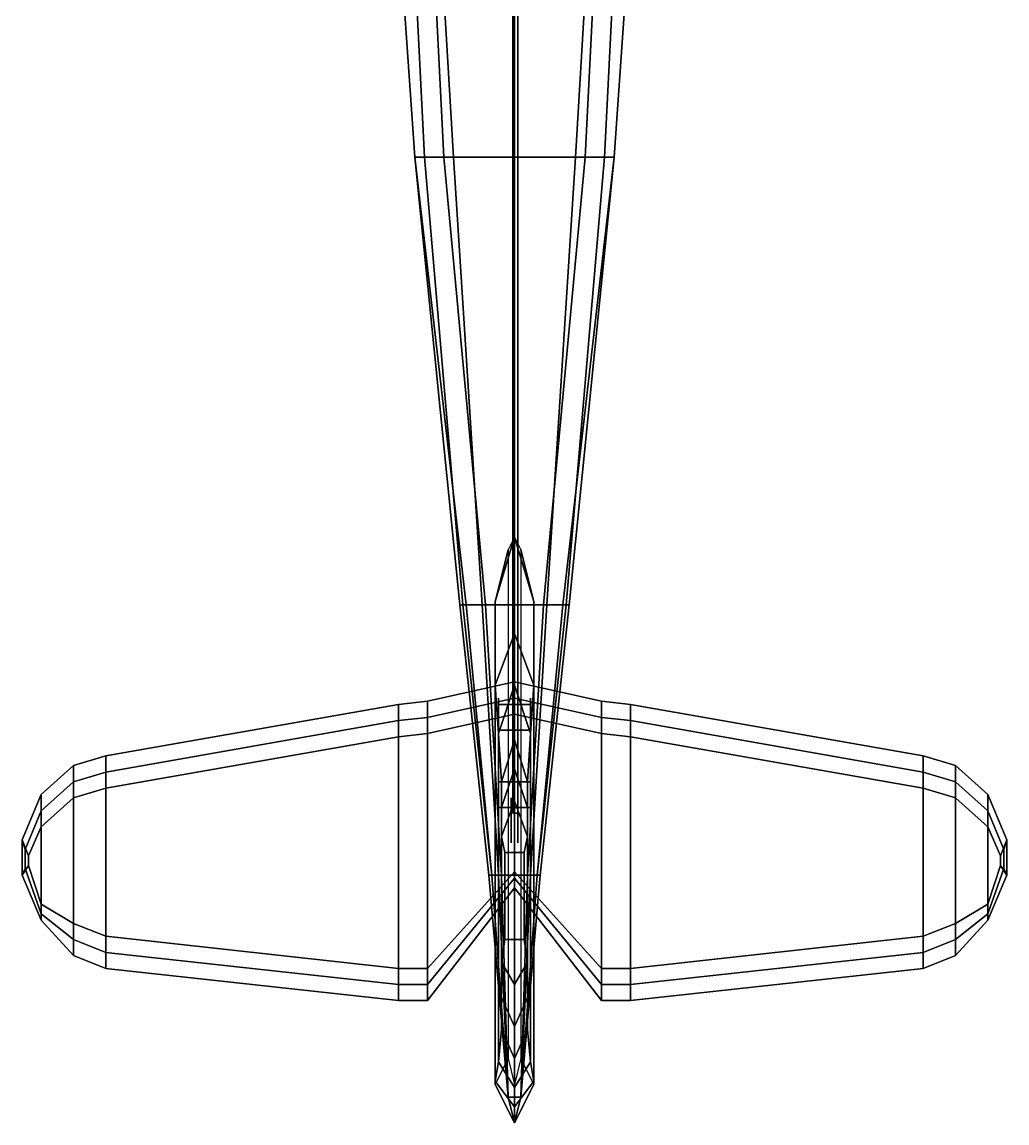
# Model space of a CAD drawing. Header units: millimetres. Extents: x -5 to 5, y -4.5 to 4.5.
# Drawn here: x -1.53 to 1.53, y -4.51 to -1.09 of the extents above; entities that cross this region are included whole.
import ezdxf

# ---------------------------------------------------------------- set-up
doc = ezdxf.new("R2010")
doc.units = ezdxf.units.MM
for name, color, linetype in [('hull2', 6, 'Continuous'), ('shassis', 3, 'Continuous'), ('wheels', 2, 'Continuous'), ('wing1', 1, 'Continuous'), ('wing2', 5, 'Continuous')]:
    doc.layers.add(name, color=color, linetype=linetype)

msp = doc.modelspace()

# ---------------------------------------------------------------- linework, layer by layer
for points in [[(0.01, 0.04, 3.09), (-0.005, 0.0403, 3.0987), (-0.005, -3.5475, 3.2239), (0.01, -3.5478, 3.2153)], [(-0.005, 0.0403, 3.0987), (-0.005, 0.0397, 3.0813), (-0.005, -3.5481, 3.2066), (-0.005, -3.5475, 3.2239)], [(-0.005, 0.0397, 3.0813), (0.01, 0.04, 3.09), (0.01, -3.5478, 3.2153), (-0.005, -3.5481, 3.2066)], [(0.27, -0.5, 1.41), (0.22, -1.51, 1.55), (0, -1.51, 1.52), (0, -0.5, 1.37)], [(0, -0.5, 2.59), (0, -1.51, 2.55), (0.19, -1.51, 2.52), (0.25, -0.5, 2.59)], [(0.19, -1.51, 2.52), (0.28, -1.51, 2.35), (0.33, -0.5, 2.39), (0.25, -0.5, 2.59)], [(0.31, -1.51, 1.72), (0.22, -1.51, 1.55), (0.27, -0.5, 1.41), (0.38, -0.5, 1.61)], [(0.28, -1.51, 2.35), (0.31, -1.51, 2.05), (0.38, -0.5, 2.04), (0.33, -0.5, 2.39)], [(0.31, -1.51, 2.05), (0.31, -1.51, 1.72), (0.38, -0.5, 1.61), (0.38, -0.5, 2.04)], [(0.22, -1.51, 1.55), (0.09, -2.9, 1.82), (0, -2.9, 1.78), (0, -1.51, 1.52)], [(0, -1.51, 2.55), (0, -2.9, 2.43), (0.1, -2.9, 2.4), (0.19, -1.51, 2.52)], [(0.15, -2.9, 1.91), (0.09, -2.9, 1.82), (0.22, -1.51, 1.55), (0.31, -1.51, 1.72)], [(0.1, -2.9, 2.4), (0.16, -2.9, 2.31), (0.28, -1.51, 2.35), (0.19, -1.51, 2.52)], [(0.17, -2.9, 2.12), (0.15, -2.9, 1.91), (0.31, -1.51, 1.72), (0.31, -1.51, 2.05)], [(0.16, -2.9, 2.31), (0.17, -2.9, 2.12), (0.31, -1.51, 2.05), (0.28, -1.51, 2.35)], [(0, -2.99, 2.45), (0, -2.69, 2.28), (-0.06, -2.89, 2.28), (-0.06, -3.15, 2.45)], [(0, -2.69, 2.28), (0, -2.69, 2.15), (-0.02, -2.73, 2.15), (-0.06, -2.89, 2.28)], [(-0.02, -2.73, 2.15), (-0.02, -4.31, 2.15), (-0.06, -4.39, 2.28), (-0.06, -2.89, 2.28)], [(-0.06, -2.89, 2.28), (-0.06, -4.39, 2.28), (-0.06, -4.38, 2.45), (-0.06, -3.15, 2.45)], [(0.09, -2.9, 1.82), (0.04, -3.74, 1.99), (0, -3.74, 1.96), (0, -2.9, 1.78)], [(0, -2.9, 2.43), (0, -3.74, 2.34), (0.05, -3.74, 2.31), (0.1, -2.9, 2.4)], [(0.07, -3.74, 2.08), (0.04, -3.74, 1.99), (0.09, -2.9, 1.82), (0.15, -2.9, 1.91)], [(0.05, -3.74, 2.31), (0.07, -3.74, 2.27), (0.16, -2.9, 2.31), (0.1, -2.9, 2.4)], [(0.07, -3.74, 2.27), (0.08, -3.74, 2.18), (0.17, -2.9, 2.12), (0.16, -2.9, 2.31)], [(0.08, -3.74, 2.18), (0.07, -3.74, 2.08), (0.15, -2.9, 1.91), (0.17, -2.9, 2.12)], [(0, -3.15, 2.69), (0, -2.99, 2.45), (-0.06, -3.15, 2.45), (-0.05, -3.3, 2.69)], [(-0.06, -3.15, 2.45), (-0.06, -4.38, 2.45), (-0.05, -4.32, 2.69), (-0.05, -3.3, 2.69)], [(0, -3.32, 2.93), (0, -3.15, 2.69), (-0.05, -3.3, 2.69), (-0.04, -3.45, 2.93)], [(-0.05, -3.3, 2.69), (-0.05, -4.32, 2.69), (-0.04, -4.22, 2.93), (-0.04, -3.45, 2.93)], [(0, -3.41, 3.06), (0, -3.32, 2.93), (-0.04, -3.45, 2.93), (-0.04, -3.53, 3.06)], [(0, -3.51, 3.16), (0, -3.41, 3.06), (-0.04, -3.53, 3.06), (-0.04, -3.62, 3.16)], [(-0.04, -3.45, 2.93), (-0.04, -4.22, 2.93), (-0.04, -4.12, 3.06), (-0.04, -3.53, 3.06)], [(0, -3.67, 3.24), (0, -3.51, 3.16), (-0.04, -3.62, 3.16), (-0.03, -3.67, 3.19)], [(-0.01, -3.5, 3.12), (-0.01, -3.64, 3.13), (-0.01, -3.53, 3.24), (-0.01, -3.51, 3.19)], [(-0.04, -3.53, 3.06), (-0.04, -4.12, 3.06), (-0.04, -4.01, 3.16), (-0.04, -3.62, 3.16)], [(0.01, -3.5478, 3.2153), (-0.005, -3.5475, 3.2239), (-0.005, -3.5481, 3.2066)], [(-0.04, -3.62, 3.16), (-0.04, -4.01, 3.16), (-0.03, -3.94, 3.19), (-0.03, -3.67, 3.19)], [(-0.03, -3.67, 3.19), (-0.03, -3.94, 3.19), (0, -3.94, 3.24), (0, -3.67, 3.24)], [(0.04, -3.74, 1.99), (0.02, -4.43, 2.18), (0, -4.43, 2.16), (0, -3.74, 1.96)], [(0, -3.74, 2.34), (0, -4.43, 2.31), (0.02, -4.43, 2.3), (0.05, -3.74, 2.31)], [(0.02, -4.43, 2.27), (0.02, -4.43, 2.23), (0.07, -3.74, 2.08), (0.08, -3.74, 2.18)], [(0.02, -4.43, 2.23), (0.02, -4.43, 2.18), (0.04, -3.74, 1.99), (0.07, -3.74, 2.08)], [(0.02, -4.43, 2.29), (0.02, -4.43, 2.27), (0.08, -3.74, 2.18), (0.07, -3.74, 2.27)], [(0.02, -4.43, 2.3), (0.02, -4.43, 2.29), (0.07, -3.74, 2.27), (0.05, -3.74, 2.31)], [(-0.03, -3.94, 3.19), (-0.04, -4.01, 3.16), (0, -4.08, 3.16), (0, -3.94, 3.24)], [(-0.04, -4.01, 3.16), (-0.04, -4.12, 3.06), (0, -4.21, 3.06), (0, -4.08, 3.16)], [(-0.04, -4.12, 3.06), (-0.04, -4.22, 2.93), (0, -4.31, 2.93), (0, -4.21, 3.06)], [(-0.04, -4.22, 2.93), (-0.05, -4.32, 2.69), (0, -4.4, 2.69), (0, -4.31, 2.93)], [(-0.06, -4.39, 2.28), (-0.02, -4.31, 2.15), (0, -4.39, 2.15), (0, -4.51, 2.28)], [(-0.05, -4.32, 2.69), (-0.06, -4.38, 2.45), (0, -4.46, 2.45), (0, -4.4, 2.69)], [(-0.06, -4.38, 2.45), (-0.06, -4.39, 2.28), (0, -4.51, 2.28), (0, -4.46, 2.45)], [(0, -4.51, 2.27), (0, -4.51, 2.23), (0.02, -4.43, 2.23), (0.02, -4.43, 2.27)], [(0, -4.51, 2.23), (0, -4.43, 2.16), (0.02, -4.43, 2.18), (0.02, -4.43, 2.23)], [(0, -4.51, 2.28), (0, -4.51, 2.27), (0.02, -4.43, 2.27), (0.02, -4.43, 2.29)], [(0, -4.43, 2.31), (0, -4.51, 2.28), (0.02, -4.43, 2.29), (0.02, -4.43, 2.3)]]:
    msp.add_3dface(points)
at = {"layer": 'hull2'}
for points in [[(-0.31, -1.51, 2.05), (-0.31, -1.51, 1.72), (-0.38, -0.5, 1.61), (-0.38, -0.5, 2.04)], [(-0.31, -1.51, 1.72), (-0.22, -1.51, 1.55), (-0.27, -0.5, 1.41), (-0.38, -0.5, 1.61)], [(-0.28, -1.51, 2.35), (-0.31, -1.51, 2.05), (-0.38, -0.5, 2.04), (-0.33, -0.5, 2.39)], [(-0.19, -1.51, 2.52), (-0.28, -1.51, 2.35), (-0.33, -0.5, 2.39), (-0.25, -0.5, 2.59)], [(-0.27, -0.5, 1.41), (-0.22, -1.51, 1.55), (0, -1.51, 1.52), (0, -0.5, 1.37)], [(0, -0.5, 2.59), (0, -1.51, 2.55), (-0.19, -1.51, 2.52), (-0.25, -0.5, 2.59)], [(-0.17, -2.9, 2.12), (-0.15, -2.9, 1.91), (-0.31, -1.51, 1.72), (-0.31, -1.51, 2.05)], [(-0.15, -2.9, 1.91), (-0.09, -2.9, 1.82), (-0.22, -1.51, 1.55), (-0.31, -1.51, 1.72)], [(-0.16, -2.9, 2.31), (-0.17, -2.9, 2.12), (-0.31, -1.51, 2.05), (-0.28, -1.51, 2.35)], [(-0.1, -2.9, 2.4), (-0.16, -2.9, 2.31), (-0.28, -1.51, 2.35), (-0.19, -1.51, 2.52)], [(-0.22, -1.51, 1.55), (-0.09, -2.9, 1.82), (0, -2.9, 1.78), (0, -1.51, 1.52)], [(0, -1.51, 2.55), (0, -2.9, 2.43), (-0.1, -2.9, 2.4), (-0.19, -1.51, 2.52)], [(0, -2.69, 2.28), (0, -2.69, 2.15), (0.02, -2.73, 2.15), (0.06, -2.89, 2.28)], [(0, -2.99, 2.45), (0, -2.69, 2.28), (0.06, -2.89, 2.28), (0.06, -3.15, 2.45)], [(0.02, -2.73, 2.15), (0.02, -4.31, 2.15), (0.06, -4.39, 2.28), (0.06, -2.89, 2.28)], [(-0.07, -3.74, 2.27), (-0.08, -3.74, 2.18), (-0.17, -2.9, 2.12), (-0.16, -2.9, 2.31)], [(-0.08, -3.74, 2.18), (-0.07, -3.74, 2.08), (-0.15, -2.9, 1.91), (-0.17, -2.9, 2.12)], [(-0.05, -3.74, 2.31), (-0.07, -3.74, 2.27), (-0.16, -2.9, 2.31), (-0.1, -2.9, 2.4)], [(-0.07, -3.74, 2.08), (-0.04, -3.74, 1.99), (-0.09, -2.9, 1.82), (-0.15, -2.9, 1.91)], [(0, -2.9, 2.43), (0, -3.74, 2.34), (-0.05, -3.74, 2.31), (-0.1, -2.9, 2.4)], [(-0.09, -2.9, 1.82), (-0.04, -3.74, 1.99), (0, -3.74, 1.96), (0, -2.9, 1.78)], [(0.06, -2.89, 2.28), (0.06, -4.39, 2.28), (0.06, -4.38, 2.45), (0.06, -3.15, 2.45)], [(0, -3.15, 2.69), (0, -2.99, 2.45), (0.06, -3.15, 2.45), (0.05, -3.3, 2.69)], [(0, -3.32, 2.93), (0, -3.15, 2.69), (0.05, -3.3, 2.69), (0.04, -3.45, 2.93)], [(0.06, -3.15, 2.45), (0.06, -4.38, 2.45), (0.05, -4.32, 2.69), (0.05, -3.3, 2.69)], [(0.05, -3.3, 2.69), (0.05, -4.32, 2.69), (0.04, -4.22, 2.93), (0.04, -3.45, 2.93)], [(0, -3.41, 3.06), (0, -3.32, 2.93), (0.04, -3.45, 2.93), (0.04, -3.53, 3.06)], [(0, -3.51, 3.16), (0, -3.41, 3.06), (0.04, -3.53, 3.06), (0.04, -3.62, 3.16)], [(0.04, -3.45, 2.93), (0.04, -4.22, 2.93), (0.04, -4.12, 3.06), (0.04, -3.53, 3.06)], [(0, -3.67, 3.24), (0, -3.51, 3.16), (0.04, -3.62, 3.16), (0.03, -3.67, 3.19)], [(0.01, -3.5, 3.12), (0.01, -3.64, 3.13), (0.01, -3.53, 3.24), (0.01, -3.51, 3.19)], [(0.04, -3.53, 3.06), (0.04, -4.12, 3.06), (0.04, -4.01, 3.16), (0.04, -3.62, 3.16)], [(0.04, -3.62, 3.16), (0.04, -4.01, 3.16), (0.03, -3.94, 3.19), (0.03, -3.67, 3.19)], [(0.03, -3.67, 3.19), (0.03, -3.94, 3.19), (0, -3.94, 3.24), (0, -3.67, 3.24)], [(-0.02, -4.43, 2.27), (-0.02, -4.43, 2.23), (-0.07, -3.74, 2.08), (-0.08, -3.74, 2.18)], [(-0.02, -4.43, 2.29), (-0.02, -4.43, 2.27), (-0.08, -3.74, 2.18), (-0.07, -3.74, 2.27)], [(-0.02, -4.43, 2.23), (-0.02, -4.43, 2.18), (-0.04, -3.74, 1.99), (-0.07, -3.74, 2.08)], [(-0.02, -4.43, 2.3), (-0.02, -4.43, 2.29), (-0.07, -3.74, 2.27), (-0.05, -3.74, 2.31)], [(0, -3.74, 2.34), (0, -4.43, 2.31), (-0.02, -4.43, 2.3), (-0.05, -3.74, 2.31)], [(-0.04, -3.74, 1.99), (-0.02, -4.43, 2.18), (0, -4.43, 2.16), (0, -3.74, 1.96)], [(0.03, -3.94, 3.19), (0.04, -4.01, 3.16), (0, -4.08, 3.16), (0, -3.94, 3.24)], [(0.04, -4.01, 3.16), (0.04, -4.12, 3.06), (0, -4.21, 3.06), (0, -4.08, 3.16)], [(0.04, -4.12, 3.06), (0.04, -4.22, 2.93), (0, -4.31, 2.93), (0, -4.21, 3.06)], [(0.04, -4.22, 2.93), (0.05, -4.32, 2.69), (0, -4.4, 2.69), (0, -4.31, 2.93)], [(0.06, -4.39, 2.28), (0.02, -4.31, 2.15), (0, -4.39, 2.15), (0, -4.51, 2.28)], [(0.05, -4.32, 2.69), (0.06, -4.38, 2.45), (0, -4.46, 2.45), (0, -4.4, 2.69)], [(0.06, -4.38, 2.45), (0.06, -4.39, 2.28), (0, -4.51, 2.28), (0, -4.46, 2.45)], [(0, -4.43, 2.31), (0, -4.51, 2.28), (-0.02, -4.43, 2.29), (-0.02, -4.43, 2.3)], [(0, -4.51, 2.28), (0, -4.51, 2.27), (-0.02, -4.43, 2.27), (-0.02, -4.43, 2.29)], [(0, -4.51, 2.23), (0, -4.43, 2.16), (-0.02, -4.43, 2.18), (-0.02, -4.43, 2.23)], [(0, -4.51, 2.27), (0, -4.51, 2.23), (-0.02, -4.43, 2.23), (-0.02, -4.43, 2.27)]]:
    msp.add_3dface(points, dxfattribs=at)
at = {"layer": 'shassis'}
for points in [[(-0.05, -3.21, 1.7), (-0.05, -3.19, 1.92), (-0.05, -3.24, 1.92), (-0.05, -3.28, 1.73)], [(-0.05, -3.38, 1.6), (-0.05, -3.21, 1.7), (-0.05, -3.28, 1.73), (-0.05, -3.4, 1.63)], [(0.05, -3.21, 1.7), (0.05, -3.19, 1.92), (0.05, -3.24, 1.92), (0.05, -3.28, 1.73)], [(0.05, -3.38, 1.6), (0.05, -3.21, 1.7), (0.05, -3.28, 1.73), (0.05, -3.4, 1.63)]]:
    msp.add_3dface(points, dxfattribs=at)
at = {"layer": 'wheels'}
for points in [[(-0.05, -3.21, 1.61), (-0.05, -3.29, 1.7486), (0.05, -3.29, 1.7486), (0.05, -3.21, 1.61)], [(-0.05, -3.29, 1.4714), (-0.05, -3.21, 1.61), (0.05, -3.21, 1.61), (0.05, -3.29, 1.4714)], [(-0.05, -3.29, 1.4714), (-0.05, -3.45, 1.7486), (-0.05, -3.29, 1.7486), (-0.05, -3.21, 1.61)], [(0.05, -3.29, 1.7486), (0.05, -3.45, 1.7486), (0.05, -3.53, 1.61), (0.05, -3.21, 1.61)], [(0.05, -3.21, 1.61), (0.05, -3.53, 1.61), (0.05, -3.45, 1.4714), (0.05, -3.29, 1.4714)], [(-0.05, -3.29, 1.7486), (-0.05, -3.45, 1.7486), (0.05, -3.45, 1.7486), (0.05, -3.29, 1.7486)], [(-0.05, -3.45, 1.4714), (-0.05, -3.29, 1.4714), (0.05, -3.29, 1.4714), (0.05, -3.45, 1.4714)], [(-0.05, -3.45, 1.4714), (-0.05, -3.53, 1.61), (-0.05, -3.45, 1.7486), (-0.05, -3.29, 1.4714)], [(-0.05, -3.45, 1.7486), (-0.05, -3.53, 1.61), (0.05, -3.53, 1.61), (0.05, -3.45, 1.7486)], [(-0.05, -3.53, 1.61), (-0.05, -3.45, 1.4714), (0.05, -3.45, 1.4714), (0.05, -3.53, 1.61)]]:
    msp.add_3dface(points, dxfattribs=at)
at = {"layer": 'wing1'}
for points in [[(-0.27, -3.3, 2.6), (0, -3.24, 2.6), (0, -3.14, 2.55), (-0.27, -3.2, 2.55)], [(-0.27, -3.2, 2.55), (0, -3.14, 2.55), (0, -3.19, 2.49), (-0.27, -3.25, 2.49)], [(-1.27, -3.47, 2.6), (-0.36, -3.31, 2.6), (-0.36, -3.21, 2.55), (-1.27, -3.37, 2.55)], [(-1.27, -3.37, 2.55), (-0.36, -3.21, 2.55), (-0.36, -3.26, 2.49), (-1.27, -3.42, 2.52)], [(-0.36, -3.31, 2.6), (-0.27, -3.3, 2.6), (-0.27, -3.2, 2.55), (-0.36, -3.21, 2.55)], [(-0.36, -3.21, 2.55), (-0.27, -3.2, 2.55), (-0.27, -3.25, 2.49), (-0.36, -3.26, 2.49)], [(0, -3.19, 2.49), (0, -3.75, 2.49), (-0.27, -4.08, 2.49), (-0.27, -3.25, 2.49)], [(-0.27, -4.03, 2.6), (0, -3.73, 2.6), (0, -3.24, 2.6), (-0.27, -3.3, 2.6)], [(-0.36, -3.26, 2.49), (-0.36, -4.08, 2.49), (-1.27, -3.98, 2.52), (-1.27, -3.42, 2.52)], [(-0.27, -3.25, 2.49), (-0.27, -4.08, 2.49), (-0.36, -4.08, 2.49), (-0.36, -3.26, 2.49)], [(-1.27, -3.93, 2.6), (-0.36, -4.03, 2.6), (-0.36, -3.31, 2.6), (-1.27, -3.47, 2.6)], [(-0.36, -4.03, 2.6), (-0.27, -4.03, 2.6), (-0.27, -3.3, 2.6), (-0.36, -3.31, 2.6)], [(-1.37, -3.5, 2.6), (-1.27, -3.47, 2.6), (-1.27, -3.37, 2.55), (-1.37, -3.4, 2.55)], [(-1.37, -3.4, 2.55), (-1.27, -3.37, 2.55), (-1.27, -3.42, 2.52), (-1.37, -3.45, 2.52)], [(-1.47, -3.59, 2.59), (-1.37, -3.5, 2.6), (-1.37, -3.4, 2.55), (-1.47, -3.49, 2.55)], [(-1.47, -3.49, 2.55), (-1.37, -3.4, 2.55), (-1.37, -3.45, 2.52), (-1.47, -3.54, 2.52)], [(-1.37, -3.45, 2.52), (-1.37, -3.94, 2.52), (-1.47, -3.86, 2.52), (-1.47, -3.54, 2.52)], [(-1.27, -3.42, 2.52), (-1.27, -3.98, 2.52), (-1.37, -3.94, 2.52), (-1.37, -3.45, 2.52)], [(-1.37, -3.89, 2.6), (-1.27, -3.93, 2.6), (-1.27, -3.47, 2.6), (-1.37, -3.5, 2.6)], [(-1.51, -3.68, 2.58), (-1.47, -3.59, 2.59), (-1.47, -3.49, 2.55), (-1.53, -3.63, 2.55)], [(-1.53, -3.63, 2.55), (-1.47, -3.49, 2.55), (-1.47, -3.54, 2.52), (-1.52, -3.66, 2.54)], [(-1.47, -3.83, 2.59), (-1.37, -3.89, 2.6), (-1.37, -3.5, 2.6), (-1.47, -3.59, 2.59)], [(-1.47, -3.54, 2.52), (-1.47, -3.86, 2.52), (-1.52, -3.72, 2.54), (-1.52, -3.66, 2.54)], [(-1.51, -3.71, 2.58), (-1.47, -3.83, 2.59), (-1.47, -3.59, 2.59), (-1.51, -3.68, 2.58)], [(-1.53, -3.63, 2.55), (-1.53, -3.74, 2.55), (-1.51, -3.71, 2.58), (-1.51, -3.68, 2.58)], [(-1.52, -3.66, 2.54), (-1.52, -3.72, 2.54), (-1.53, -3.74, 2.55), (-1.53, -3.63, 2.55)], [(-1.53, -3.74, 2.55), (-1.47, -3.88, 2.55), (-1.47, -3.83, 2.59), (-1.51, -3.71, 2.58)], [(-1.52, -3.72, 2.54), (-1.47, -3.86, 2.52), (-1.47, -3.88, 2.55), (-1.53, -3.74, 2.55)], [(-0.27, -4.13, 2.55), (0, -3.78, 2.55), (0, -3.73, 2.6), (-0.27, -4.03, 2.6)], [(-0.27, -4.08, 2.49), (0, -3.75, 2.49), (0, -3.78, 2.55), (-0.27, -4.13, 2.55)], [(-1.47, -3.88, 2.55), (-1.37, -3.99, 2.55), (-1.37, -3.89, 2.6), (-1.47, -3.83, 2.59)], [(-1.47, -3.86, 2.52), (-1.37, -3.94, 2.52), (-1.37, -3.99, 2.55), (-1.47, -3.88, 2.55)], [(-1.37, -3.99, 2.55), (-1.27, -4.03, 2.55), (-1.27, -3.93, 2.6), (-1.37, -3.89, 2.6)], [(-1.27, -4.03, 2.55), (-0.36, -4.13, 2.55), (-0.36, -4.03, 2.6), (-1.27, -3.93, 2.6)], [(-1.37, -3.94, 2.52), (-1.27, -3.98, 2.52), (-1.27, -4.03, 2.55), (-1.37, -3.99, 2.55)], [(-1.27, -3.98, 2.52), (-0.36, -4.08, 2.49), (-0.36, -4.13, 2.55), (-1.27, -4.03, 2.55)], [(-0.36, -4.13, 2.55), (-0.27, -4.13, 2.55), (-0.27, -4.03, 2.6), (-0.36, -4.03, 2.6)], [(-0.36, -4.08, 2.49), (-0.27, -4.08, 2.49), (-0.27, -4.13, 2.55), (-0.36, -4.13, 2.55)]]:
    msp.add_3dface(points, dxfattribs=at)
at = {"layer": 'wing2'}
for points in [[(0.27, -3.2, 2.55), (0, -3.14, 2.55), (0, -3.19, 2.49), (0.27, -3.25, 2.49)], [(0.27, -3.3, 2.6), (0, -3.24, 2.6), (0, -3.14, 2.55), (0.27, -3.2, 2.55)], [(0, -3.19, 2.49), (0, -3.75, 2.49), (0.27, -4.08, 2.49), (0.27, -3.25, 2.49)], [(0.36, -3.21, 2.55), (0.27, -3.2, 2.55), (0.27, -3.25, 2.49), (0.36, -3.26, 2.49)], [(0.36, -3.31, 2.6), (0.27, -3.3, 2.6), (0.27, -3.2, 2.55), (0.36, -3.21, 2.55)], [(1.27, -3.37, 2.55), (0.36, -3.21, 2.55), (0.36, -3.26, 2.49), (1.27, -3.42, 2.52)], [(1.27, -3.47, 2.6), (0.36, -3.31, 2.6), (0.36, -3.21, 2.55), (1.27, -3.37, 2.55)], [(0.27, -4.03, 2.6), (0, -3.73, 2.6), (0, -3.24, 2.6), (0.27, -3.3, 2.6)], [(0.27, -3.25, 2.49), (0.27, -4.08, 2.49), (0.36, -4.08, 2.49), (0.36, -3.26, 2.49)], [(0.36, -3.26, 2.49), (0.36, -4.08, 2.49), (1.27, -3.98, 2.52), (1.27, -3.42, 2.52)], [(0.36, -4.03, 2.6), (0.27, -4.03, 2.6), (0.27, -3.3, 2.6), (0.36, -3.31, 2.6)], [(1.27, -3.93, 2.6), (0.36, -4.03, 2.6), (0.36, -3.31, 2.6), (1.27, -3.47, 2.6)], [(1.37, -3.4, 2.55), (1.27, -3.37, 2.55), (1.27, -3.42, 2.52), (1.37, -3.45, 2.52)], [(1.37, -3.5, 2.6), (1.27, -3.47, 2.6), (1.27, -3.37, 2.55), (1.37, -3.4, 2.55)], [(1.47, -3.49, 2.55), (1.37, -3.4, 2.55), (1.37, -3.45, 2.52), (1.47, -3.54, 2.52)], [(1.47, -3.59, 2.59), (1.37, -3.5, 2.6), (1.37, -3.4, 2.55), (1.47, -3.49, 2.55)], [(1.27, -3.42, 2.52), (1.27, -3.98, 2.52), (1.37, -3.94, 2.52), (1.37, -3.45, 2.52)], [(1.37, -3.45, 2.52), (1.37, -3.94, 2.52), (1.47, -3.86, 2.52), (1.47, -3.54, 2.52)], [(1.37, -3.89, 2.6), (1.27, -3.93, 2.6), (1.27, -3.47, 2.6), (1.37, -3.5, 2.6)], [(1.47, -3.83, 2.59), (1.37, -3.89, 2.6), (1.37, -3.5, 2.6), (1.47, -3.59, 2.59)], [(1.53, -3.63, 2.55), (1.47, -3.49, 2.55), (1.47, -3.54, 2.52), (1.52, -3.66, 2.54)], [(1.51, -3.68, 2.58), (1.47, -3.59, 2.59), (1.47, -3.49, 2.55), (1.53, -3.63, 2.55)], [(1.47, -3.54, 2.52), (1.47, -3.86, 2.52), (1.52, -3.72, 2.54), (1.52, -3.66, 2.54)], [(1.51, -3.71, 2.58), (1.47, -3.83, 2.59), (1.47, -3.59, 2.59), (1.51, -3.68, 2.58)], [(1.53, -3.63, 2.55), (1.53, -3.74, 2.55), (1.51, -3.71, 2.58), (1.51, -3.68, 2.58)], [(1.52, -3.66, 2.54), (1.52, -3.72, 2.54), (1.53, -3.74, 2.55), (1.53, -3.63, 2.55)], [(1.53, -3.74, 2.55), (1.47, -3.88, 2.55), (1.47, -3.83, 2.59), (1.51, -3.71, 2.58)], [(1.52, -3.72, 2.54), (1.47, -3.86, 2.52), (1.47, -3.88, 2.55), (1.53, -3.74, 2.55)], [(0.27, -4.13, 2.55), (0, -3.78, 2.55), (0, -3.73, 2.6), (0.27, -4.03, 2.6)], [(0.27, -4.08, 2.49), (0, -3.75, 2.49), (0, -3.78, 2.55), (0.27, -4.13, 2.55)], [(1.47, -3.88, 2.55), (1.37, -3.99, 2.55), (1.37, -3.89, 2.6), (1.47, -3.83, 2.59)], [(1.47, -3.86, 2.52), (1.37, -3.94, 2.52), (1.37, -3.99, 2.55), (1.47, -3.88, 2.55)], [(1.37, -3.99, 2.55), (1.27, -4.03, 2.55), (1.27, -3.93, 2.6), (1.37, -3.89, 2.6)], [(1.27, -4.03, 2.55), (0.36, -4.13, 2.55), (0.36, -4.03, 2.6), (1.27, -3.93, 2.6)], [(1.37, -3.94, 2.52), (1.27, -3.98, 2.52), (1.27, -4.03, 2.55), (1.37, -3.99, 2.55)], [(1.27, -3.98, 2.52), (0.36, -4.08, 2.49), (0.36, -4.13, 2.55), (1.27, -4.03, 2.55)], [(0.36, -4.13, 2.55), (0.27, -4.13, 2.55), (0.27, -4.03, 2.6), (0.36, -4.03, 2.6)], [(0.36, -4.08, 2.49), (0.27, -4.08, 2.49), (0.27, -4.13, 2.55), (0.36, -4.13, 2.55)]]:
    msp.add_3dface(points, dxfattribs=at)

doc.saveas('drawing.dxf')
